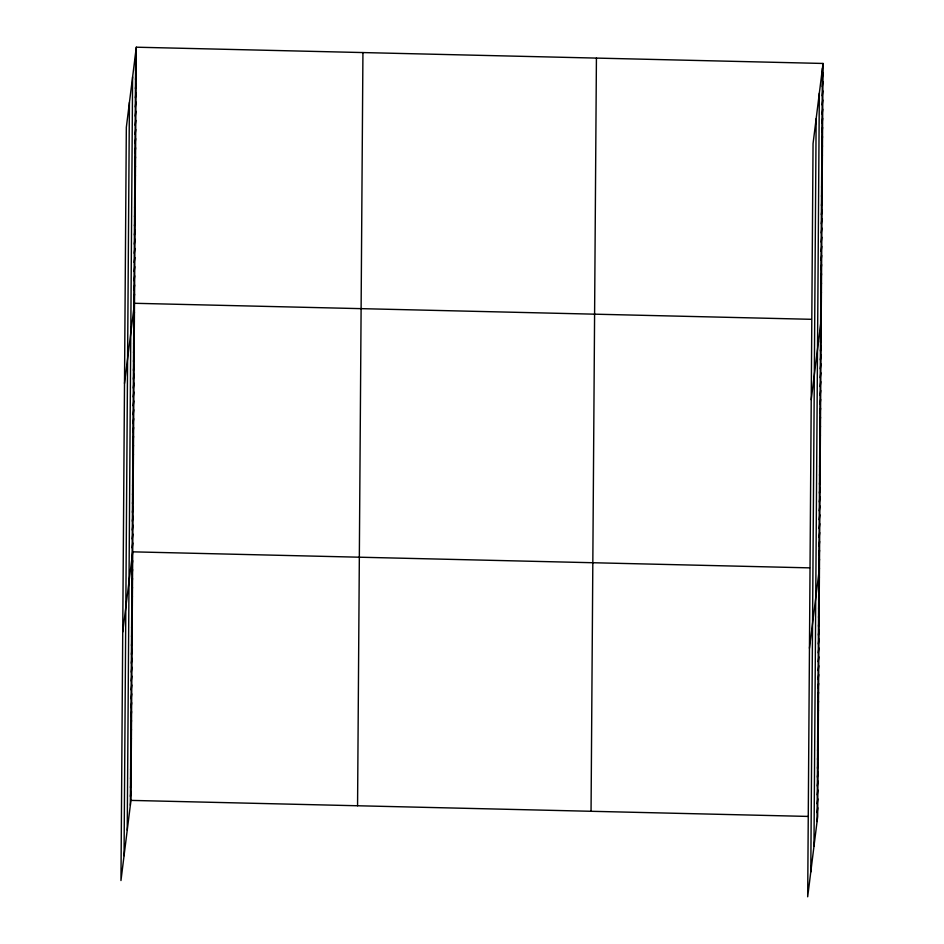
<?xml version="1.0" encoding="UTF-8"?>
<svg xmlns="http://www.w3.org/2000/svg" width="944" height="944" viewBox="0 0 944 944"><rect width="100%" height="100%" fill="white"/><g stroke="black" fill="none" stroke-linecap="round" stroke-linejoin="round"><path stroke-width="1.42" d="M124.053 855.701L129.422 102.507M127.239 830.106L132.608 76.912M130.343 805.267L135.7 52.073M136.314 47.2L126.331 127.346L120.962 880.54L130.945 800.394L136.314 47.2L823.038 63.46L817.669 816.654L807.686 896.8L813.055 143.606L823.038 63.46M357.564 805.751L362.933 52.569M591.05 811.285L596.419 58.091M810.79 871.961L816.147 118.767M813.976 846.367L819.333 93.173M817.067 821.528L822.425 68.334M135.641 61.218L136.243 56.345M135.57 70.363L136.184 65.49M135.511 79.508L136.113 74.635M135.44 88.653L136.054 83.78M135.381 97.798L135.983 92.925M135.311 106.943L135.912 102.07M135.252 116.1L135.853 111.227M135.181 125.245L135.783 120.372M135.11 134.39L135.724 129.517M135.051 143.535L135.653 138.662M134.98 152.68L135.594 147.807M134.921 161.825L135.523 156.952M134.85 170.97L135.464 166.097M134.791 180.115L135.393 175.242M134.721 189.26L135.334 184.387M134.662 198.405L135.263 193.532M134.591 207.55L135.204 202.677M134.532 216.695L135.134 211.822M134.461 225.84L135.075 220.967M134.402 234.997L135.004 230.112M134.331 244.142L134.945 239.269M134.272 253.287L134.874 248.414M134.201 262.432L134.815 257.559M134.142 271.577L134.744 266.704M134.072 280.722L134.685 275.849M134.013 289.867L134.614 284.994M133.942 299.012L134.555 294.139M124.502 383.429L134.485 303.284L811.356 319.308M133.812 317.031L134.426 312.157M133.753 325.916L134.355 321.043M133.694 334.79L134.296 329.916M133.623 343.663L134.237 338.79M133.564 352.537L134.166 347.663M133.505 361.422L134.107 356.549M133.434 370.296L134.048 365.422M133.375 379.169L133.977 374.296M133.305 388.055L133.918 383.181M133.246 396.928L133.859 392.055M133.187 405.802L133.788 400.929M133.116 414.676L133.729 409.802M133.057 423.561L133.659 418.688M132.998 432.435L133.6 427.561M132.927 441.308L133.541 436.435M132.868 450.194L133.47 445.308M132.809 459.067L133.411 454.194M132.738 467.941L133.352 463.067M132.679 476.814L133.281 471.941M132.62 485.7L133.222 480.826M132.549 494.573L133.163 489.7M132.49 503.447L133.092 498.574M132.42 512.321L133.033 507.447M132.361 521.206L132.974 516.333M132.302 530.08L132.903 525.206M132.231 538.953L132.844 534.08M132.172 547.839L132.774 542.965M122.732 631.984L132.715 551.839L809.586 567.863M132.042 565.586L132.656 560.712M131.983 574.459L132.585 569.586M131.924 583.345L132.526 578.471M131.853 592.218L132.467 587.345M131.794 601.092L132.396 596.219M131.735 609.977L132.337 605.092M131.664 618.851L132.278 613.978M131.605 627.725L132.207 622.851M131.535 636.598L132.148 631.725M131.476 645.484L132.089 640.61M131.417 654.357L132.018 649.484M131.346 663.231L131.959 658.357M131.287 672.104L131.889 667.231M131.228 680.99L131.83 676.116M131.157 689.863L131.771 684.99M131.098 698.737L131.7 693.864M131.039 707.622L131.641 702.749M130.968 716.496L131.582 711.623M130.909 725.37L131.511 720.496M130.85 734.243L131.452 729.37M130.779 743.129L131.393 738.255M130.72 752.002L131.322 747.129M130.65 760.876L131.263 756.002M130.591 769.761L131.204 764.876M130.532 778.635L131.133 773.761M130.461 787.508L131.074 782.635M130.402 796.382L131.004 791.509M822.366 77.479L822.967 72.605M822.295 86.624L822.908 81.75M822.236 95.769L822.838 90.895M822.165 104.914L822.779 100.04M822.106 114.059L822.708 109.185M822.035 123.216L822.649 118.33M821.976 132.361L822.578 127.487M821.905 141.506L822.519 136.632M821.846 150.651L822.448 145.777M821.776 159.796L822.389 154.922M821.717 168.941L822.318 164.067M821.646 178.086L822.259 173.212M821.587 187.231L822.189 182.357M821.516 196.376L822.13 191.502M821.457 205.521L822.059 200.647M821.386 214.666L822 209.792M821.327 223.811L821.929 218.937M821.256 232.956L821.87 228.082M821.197 242.101L821.799 237.227M821.127 251.257L821.74 246.372M821.068 260.402L821.669 255.529M820.997 269.547L821.599 264.674M820.938 278.692L821.54 273.819M820.867 287.837L821.469 282.964M820.796 296.982L821.41 292.109M820.737 306.127L821.339 301.254M820.666 315.272L821.28 310.399M811.226 399.69L821.209 319.544M820.548 333.291L821.15 328.418M820.478 342.176L821.091 337.303M820.419 351.05L821.02 346.177M820.36 359.924L820.961 355.05M820.289 368.797L820.902 363.924M820.23 377.683L820.832 372.809M820.159 386.556L820.773 381.683M820.1 395.43L820.714 390.556M820.041 404.315L820.643 399.442M819.97 413.189L820.584 408.315M819.911 422.062L820.513 417.189M819.852 430.936L820.454 426.063M819.781 439.821L820.395 434.948M819.722 448.695L820.324 443.822M819.663 457.569L820.265 452.695M819.593 466.454L820.206 461.569M819.534 475.328L820.135 470.454M819.475 484.201L820.076 479.328M819.404 493.075L820.017 488.201M819.345 501.96L819.947 497.087M819.274 510.834L819.888 505.96M819.215 519.707L819.829 514.834M819.156 528.581L819.758 523.708M819.085 537.466L819.699 532.593M819.026 546.34L819.628 541.467M818.967 555.214L819.569 550.34M818.896 564.099L819.51 559.226M809.456 648.245L819.439 568.099M818.778 581.846L819.38 576.973M818.708 590.72L819.321 585.846M818.649 599.605L819.25 594.732M818.59 608.479L819.191 603.605M818.519 617.352L819.132 612.479M818.46 626.238L819.062 621.353M818.389 635.111L819.003 630.238M818.33 643.985L818.944 639.112M818.271 652.859L818.873 647.985M818.2 661.744L818.814 656.871M818.141 670.618L818.743 665.744M818.082 679.491L818.684 674.618M818.011 688.365L818.625 683.491M817.952 697.25L818.554 692.377M817.893 706.124L818.495 701.25M817.823 714.997L818.436 710.124M817.764 723.883L818.365 719.009M817.705 732.756L818.306 727.883M817.634 741.63L818.247 736.757M817.575 750.504L818.177 745.63M817.504 759.389L818.118 754.516M817.445 768.263L818.059 763.389M817.386 777.136L817.988 772.263M817.315 786.022L817.929 781.136M817.256 794.895L817.87 790.022M817.197 803.769L817.799 798.895M817.126 812.642L817.74 807.769M130.945 800.394L807.816 816.418"/></g></svg>
